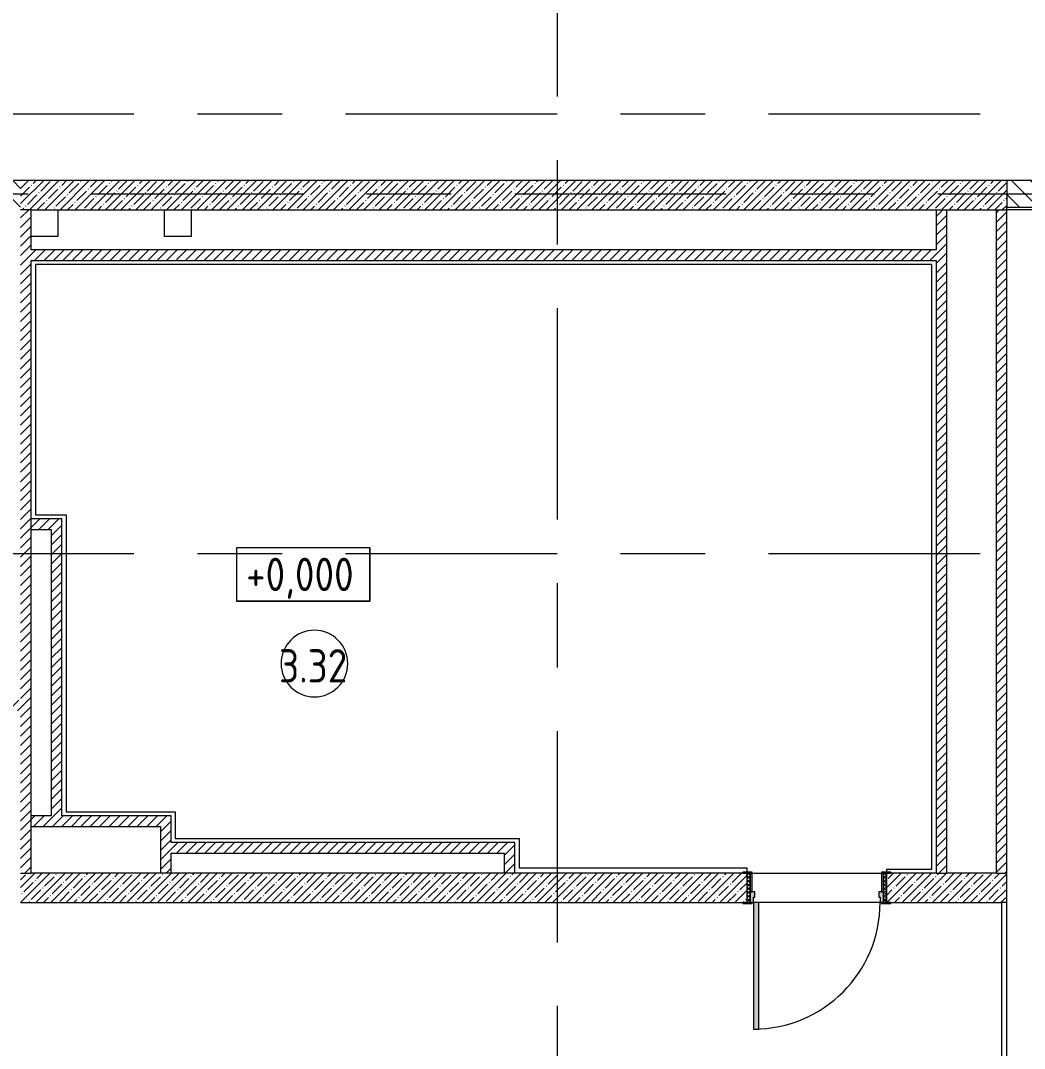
# Model space of a CAD drawing. Header units: millimetres. Extents: x 2623 to 210903, y -8553 to 29000.
# Drawn here: x 48226 to 55759, y 4085 to 11801 of the extents above; entities that cross this region are included whole.
import ezdxf

# ---------------------------------------------------------------- set-up
doc = ezdxf.new("R2010")
doc.units = ezdxf.units.MM
doc.linetypes.add('Осевая', pattern=[3175, 635, -476.25, 1587.5, -476.25])
for name, color, linetype, lineweight in [('A-AREA-IDEN', 7, 'Continuous', 9), ('A-WALL-1', 7, 'Continuous', 13), ('G-ANNO-DIMS', 7, 'Continuous', 9), ('I-WALL', 7, 'Continuous', 9), ('Оси-2', 7, 'Осевая', 9)]:
    doc.layers.add(name, color=color, linetype=linetype, lineweight=lineweight)
for name, color, linetype, lineweight, true_color in [('A-DOOR-1', 7, 'Continuous', 9, 0xaaaaaa), ('A-DOOR-2', 7, 'Continuous', 9, 0xe2e2e2), ('A-DOOR-FRAM-1', 7, 'Continuous', 9, 0xe2e2e2), ('A-DOOR-FRAM-2', 7, 'Continuous', 9, 0xaaaaaa), ('A-FLOR-1', 7, 'Continuous', 9, 0xaaaaaa)]:
    doc.layers.add(name, color=color, linetype=linetype, lineweight=lineweight, true_color=true_color)
doc.styles.add('GOST Common_5', font='GOST_Common.ttf', dxfattribs={"width": 0.9, "height": 250})
pattern_1 = [(45, (-63704.333, 0), (-35.35534, 35.35534), [])]
pattern_2 = [(45, (-63704.33, 0), (-57.024626, 57.024626), []), (45, (-63647.31, 0), (-57.024626, 57.024626), [100.806, -20.161, 3.353, -16.808])]

# ---------------------------------------------------------------- blocks, each defined once
blk = doc.blocks.new('110_Дверь_СКБ_1Ст_Внутренняя1 - Д-7а_л__950x2100h_Туалет-V2-План монтажа стен и перегородок 3 этажа в осях 23-33')
at = {"layer": 'A-DOOR-1'}
h = blk.add_hatch(dxfattribs=at)
h.set_pattern_fill('FP_15', color=256, style=0, pattern_type=2)
h.set_pattern_definition([(135, (1776.41, 174.685), (-14.14214, -14.14214), []), (225, (1776.41, 174.685), (14.14214, -14.14214), [])])
h.paths.add_polyline_path([(537.5, 110), (512.5, 110), (512.5, -110), (537.5, -110)])
at = {"layer": 'A-DOOR-2'}
h = blk.add_hatch(color=256, dxfattribs=at)
h.paths.add_polyline_path([(487.5, 110), (487.5, 70), (477.5, 70), (477.5, 30), (512.5, 30), (512.5, 110)])
h.paths.add_polyline_path([(-462.5, 110), (-487.5, 110), (-487.5, 30), (-452.5, 30), (-452.5, 70), (-462.5, 70)])
at = {"layer": 'A-DOOR-FRAM-1'}
for points in [[(447.5, 1060), (447.5, 110), (487.5, 110), (487.5, 1060)], [(-542.5, 118), (-542.5, 110), (-472.5, 110), (-472.5, 118)], [(-487.5, 110), (-487.5, 109), (-472.5, 110)], [(567.5, 118), (497.5, 118), (497.5, 110), (567.5, 110)], [(497.5, 110), (497.5, 109), (512.5, 110)], [(-472.5, 30), (-487.5, 30), (-487.5, -110), (-472.5, -110)], [(512.5, 30), (497.5, 30), (497.5, -110), (512.5, -110)], [(-542.5, -110), (-542.5, -118), (-472.5, -118), (-472.5, -110)], [(567.5, -110), (497.5, -110), (497.5, -118), (567.5, -118)]]:
    blk.add_hatch(color=256, dxfattribs=at).paths.add_polyline_path(points)
at = {"layer": 'A-DOOR-FRAM-2'}
h = blk.add_hatch(dxfattribs=at)
h.set_pattern_fill('FP_16', color=256, style=0, pattern_type=2)
h.set_pattern_definition([(45, (-346.384, 174.685), (-14.1421, 14.1421), []), (135, (-346.384, 174.685), (-14.1421, -14.1421), [])])
h.paths.add_polyline_path([(-487.5, 110), (-512.5, 110), (-512.5, -110), (-487.5, -110)])
at = {"layer": 'A-DOOR-1'}
for p, q in [((487.5, 1060), (447.5, 1060)), ((447.5, 1060), (447.5, 110)), ((487.5, 110), (487.5, 1060)), ((447.5, 110), (487.5, 110))]:
    blk.add_line(p, q, dxfattribs=at)
blk.add_arc((487.5, 110), 950, 90, 180, dxfattribs=at)
at = {"layer": 'A-DOOR-FRAM-2'}
for p, q in [((-472.5, 118), (-542.5, 118)), ((-542.5, 118), (-542.5, 110)), ((-542.5, 110), (-472.5, 110)), ((-487.5, 110), (-512.5, 110)), ((-512.5, 110), (-512.5, -110)), ((-462.5, 110), (-487.5, 110)), ((-487.5, 110), (-487.5, 30)), ((-487.5, -110), (-487.5, 110)), ((-472.5, 110), (-487.5, 110)), ((-487.5, 110), (-487.5, 109)), ((-487.5, 109), (-472.5, 109)), ((-472.5, 110), (-472.5, 118)), ((-472.5, 109), (-472.5, 110)), ((-462.5, 70), (-462.5, 110)), ((487.5, 110), (487.5, 70)), ((512.5, 110), (487.5, 110)), ((567.5, 118), (497.5, 118)), ((497.5, 118), (497.5, 110)), ((512.5, 110), (497.5, 110)), ((497.5, 110), (497.5, 109)), ((497.5, 110), (567.5, 110)), ((497.5, 109), (512.5, 109)), ((512.5, 30), (512.5, 110)), ((537.5, 110), (512.5, 110)), ((512.5, 110), (512.5, -110)), ((512.5, 109), (512.5, 110)), ((537.5, -110), (537.5, 110)), ((567.5, 110), (567.5, 118)), ((-487.5, 30), (-452.5, 30)), ((-472.5, 30), (-487.5, 30)), ((-487.5, 30), (-487.5, -110)), ((-472.5, -110), (-472.5, 30)), ((-452.5, 70), (-462.5, 70)), ((-452.5, 30), (-452.5, 70)), ((487.5, 70), (477.5, 70)), ((477.5, 70), (477.5, 30)), ((477.5, 30), (512.5, 30)), ((512.5, 30), (497.5, 30)), ((497.5, 30), (497.5, -110)), ((512.5, -110), (512.5, 30)), ((-472.5, -110), (-542.5, -110)), ((-542.5, -110), (-542.5, -118)), ((-542.5, -118), (-472.5, -118)), ((-512.5, -110), (-487.5, -110)), ((-487.5, -110), (-472.5, -110)), ((-472.5, -118), (-472.5, -110)), ((497.5, -110), (512.5, -110)), ((567.5, -110), (497.5, -110)), ((497.5, -110), (497.5, -118)), ((497.5, -118), (567.5, -118)), ((512.5, -110), (537.5, -110)), ((567.5, -118), (567.5, -110))]:
    blk.add_line(p, q, dxfattribs=at)
blk = doc.blocks.new('Марка_Помещения - Номер-25198446-План монтажа стен и перегородок 3 этажа в осях 23-33')
at = {"layer": 'A-AREA-IDEN'}
for start, end in [(360, 180), (180, 360)]:
    blk.add_arc((0, 0), 2.5, start, end, dxfattribs=at)
blk = doc.blocks.new('Высотные отметки - 10х4_h_-17668695-План монтажа стен и перегородок 3 этажа в осях 23-33')
at = {"layer": 'G-ANNO-DIMS'}
for p, q in [((-5, 4), (-5, 0)), ((5, 4), (-5, 4)), ((5, 4), (-5, 4)), ((-5, 4), (-5, 0)), ((5, 4), (5, 0)), ((5, 0), (5, 4)), ((5, 0), (-5, 0)), ((-5, 0), (5, 0))]:
    blk.add_line(p, q, dxfattribs=at)

msp = doc.modelspace()

# ---------------------------------------------------------------- hatches: boundary and pattern name
at = {"layer": 'I-WALL'}
h = msp.add_hatch(dxfattribs=at)
h.set_pattern_fill('FP_7', color=256, style=0, pattern_type=2)
h.set_pattern_definition([(135, (-63704.33, 0), (-70.71068, -70.71068), [])])
h.paths.add_polyline_path([(57505.7, 10400), (57505.7, 10600), (55625.7, 10600), (55625.7, 10400), (56455.4, 10400)])
h.paths.add_polyline_path([(47475.7, 10400), (48225.7, 10400), (48225.7, 10600), (47475.7, 10600)])
h.paths.add_polyline_path([(46045.7, 10400), (46525.7, 10400), (46525.7, 10600), (45400.7, 10600), (45400.7, 10400), (45965.7, 10400)])
h.paths.add_polyline_path([(44000.7, 10400), (44000.7, 10600), (43645.7, 10600), (43645.7, 10400), (43945.7, 10400)])
h = msp.add_hatch(dxfattribs=at)
h.set_pattern_fill('FP_4', color=256, style=0, pattern_type=2)
h.set_pattern_definition(pattern_2)
h.paths.add_polyline_path([(55625.7, 10380), (55625.7, 10600), (48225.7, 10600), (48225.7, 10380), (53909.1, 10380)])
h = msp.add_hatch(dxfattribs=at)
h.set_pattern_fill('FP_8', color=256, style=0, pattern_type=2)
h.set_pattern_definition(pattern_1)
h.paths.add_polyline_path([(48305.7, 5400), (48305.7, 10380), (48225.7, 10380), (48225.7, 5400)])
h = msp.add_hatch(dxfattribs=at)
h.set_pattern_fill('FP_8', color=256, style=0, pattern_type=2)
h.set_pattern_definition(pattern_1)
h.paths.add_polyline_path([(55095.7, 5400), (55175.7, 5400), (55175.7, 10380), (55095.7, 10380), (55095.7, 6579)])
h = msp.add_hatch(dxfattribs=at)
h.set_pattern_fill('FP_8', color=256, style=0, pattern_type=2)
h.set_pattern_definition(pattern_1)
h.paths.add_polyline_path([(55625.7, 5400), (55625.7, 10380), (55545.7, 10380), (55545.7, 5400)])
h = msp.add_hatch(dxfattribs=at)
h.set_pattern_fill('FP_8', color=256, style=0, pattern_type=2)
h.set_pattern_definition(pattern_1)
h.paths.add_polyline_path([(55095.7, 10000), (55095.7, 10080), (48305.7, 10080), (48305.7, 10000), (51362.8, 10000)])
h = msp.add_hatch(dxfattribs=at)
h.set_pattern_fill('FP_8', color=256, style=0, pattern_type=2)
h.set_pattern_definition(pattern_1)
h.paths.add_polyline_path([(48305.7, 7980), (48535.7, 7980), (48535.7, 8060), (48305.7, 8060)])
h = msp.add_hatch(dxfattribs=at)
h.set_pattern_fill('FP_8', color=256, style=0, pattern_type=2)
h.set_pattern_definition(pattern_1)
h.paths.add_polyline_path([(48535.7, 5830), (48535.7, 7980), (48455.7, 7980), (48455.7, 5830)])
h = msp.add_hatch(dxfattribs=at)
h.set_pattern_fill('FP_8', color=256, style=0, pattern_type=2)
h.set_pattern_definition(pattern_1)
h.paths.add_polyline_path([(48225.7, 6620), (48225.7, 6700), (47525.7, 6700), (47525.7, 6620), (47555.7, 6620)])
h.paths.add_polyline_path([(46575.7, 6620), (46575.7, 6700), (46045.7, 6700), (46045.7, 6620), (46545.7, 6620)])
h = msp.add_hatch(dxfattribs=at)
h.set_pattern_fill('FP_8', color=256, style=0, pattern_type=2)
h.set_pattern_definition(pattern_1)
h.paths.add_polyline_path([(49275.7, 5750), (49275.7, 5830), (48305.7, 5830), (48305.7, 5750), (48816.4, 5750)])
h = msp.add_hatch(dxfattribs=at)
h.set_pattern_fill('FP_8', color=256, style=0, pattern_type=2)
h.set_pattern_definition(pattern_1)
h.paths.add_polyline_path([(49275.7, 5400), (49355.7, 5400), (49355.7, 5830), (49275.7, 5830), (49275.7, 5750)])
h = msp.add_hatch(dxfattribs=at)
h.set_pattern_fill('FP_8', color=256, style=0, pattern_type=2)
h.set_pattern_definition(pattern_1)
h.paths.add_polyline_path([(51855.7, 5550), (51855.7, 5630), (49355.7, 5630), (49355.7, 5550), (51362.8, 5550)])
h = msp.add_hatch(dxfattribs=at)
h.set_pattern_fill('FP_8', color=256, style=0, pattern_type=2)
h.set_pattern_definition(pattern_1)
h.paths.add_polyline_path([(51935.7, 5400), (51935.7, 5630), (51855.7, 5630), (51855.7, 5400)])
h = msp.add_hatch(dxfattribs=at)
h.set_pattern_fill('FP_4', color=256, style=0, pattern_type=2)
h.set_pattern_definition(pattern_2)
h.paths.add_polyline_path([(55585.7, 5180), (55625.7, 5180), (55625.7, 5400), (54725.7, 5400), (54725.7, 5180), (55182.3, 5180)])
h.paths.add_polyline_path([(53675.7, 5180), (53675.7, 5400), (48225.7, 5400), (48225.7, 5180), (53645.7, 5180)])

# ---------------------------------------------------------------- linework, layer by layer
at = {"layer": 'A-FLOR-1'}
for p, q in [((48505.7, 10380), (48505.7, 10180)), ((49305.7, 10180), (49305.7, 10380)), ((49505.7, 10380), (49505.7, 10180)), ((57505.7, 10380), (55625.7, 10380)), ((48505.7, 10180), (48305.7, 10180)), ((49505.7, 10180), (49305.7, 10180)), ((55064.7, 9969), (48336.7, 9969)), ((48336.7, 9969), (48336.7, 8091)), ((55064.7, 5431), (55064.7, 9969)), ((48336.7, 8091), (48566.7, 8091)), ((48566.7, 8091), (48566.7, 5861)), ((48566.7, 5861), (49386.7, 5861)), ((49386.7, 5861), (49386.7, 5661)), ((49386.7, 5661), (51966.7, 5661)), ((51966.7, 5661), (51966.7, 5441)), ((51966.7, 5441), (53675.7, 5441)), ((53675.7, 5441), (53675.7, 5408)), ((54725.7, 5408), (54725.7, 5431)), ((54725.7, 5431), (55064.7, 5431))]:
    msp.add_line(p, q, dxfattribs=at)
at = {"layer": 'A-WALL-1'}
for p, q in [((55625.7, 10600), (55625.7, 10400)), ((48305.7, 10380), (48225.7, 10380)), ((48225.7, 5400), (48305.7, 5400)), ((55095.7, 5400), (55175.7, 5400)), ((55545.7, 5400), (55625.7, 5400)), ((55625.7, 5180), (55585.7, 5180))]:
    msp.add_line(p, q, dxfattribs=at)
at = {"layer": 'I-WALL'}
for p, q in [((57505.7, 10600), (47505.7, 10600)), ((48305.7, 10080), (48305.7, 10380)), ((48305.7, 10380), (55625.7, 10380)), ((55095.7, 10380), (55095.7, 10080)), ((55175.7, 5400), (55175.7, 10380)), ((55545.7, 10380), (55545.7, 5400)), ((55625.7, 10400), (57505.7, 10400)), ((55625.7, 2980), (55625.7, 10400)), ((55095.7, 10080), (48305.7, 10080)), ((48305.7, 5400), (48305.7, 10000)), ((48305.7, 10000), (55095.7, 10000)), ((55095.7, 10000), (55095.7, 5400)), ((48535.7, 8060), (48305.7, 8060)), ((48535.7, 5830), (48535.7, 8060)), ((48305.7, 7980), (48455.7, 7980)), ((48455.7, 7980), (48455.7, 5830)), ((48455.7, 5830), (48305.7, 5830)), ((49355.7, 5830), (48535.7, 5830)), ((49355.7, 5630), (49355.7, 5830)), ((48305.7, 5750), (49275.7, 5750)), ((49275.7, 5750), (49275.7, 5400)), ((51935.7, 5630), (49355.7, 5630)), ((51935.7, 5400), (51935.7, 5630)), ((49355.7, 5550), (51855.7, 5550)), ((49355.7, 5400), (49355.7, 5550)), ((51855.7, 5550), (51855.7, 5400)), ((53645.7, 5400), (48305.7, 5400)), ((53715.7, 5400), (54685.7, 5400)), ((55095.7, 5400), (54755.7, 5400)), ((55545.7, 5400), (55175.7, 5400)), ((48225.7, 5180), (53645.7, 5180)), ((54675.7, 5180), (53765.7, 5180)), ((54755.7, 5180), (55585.7, 5180)), ((55585.7, 5180), (55585.7, 2980))]:
    msp.add_line(p, q, dxfattribs=at)
at = {"layer": 'Оси-2'}
for p, q in [((52255.7, 593.7), (52255.7, 18900)), ((20977.5, 11100), (59025.7, 11100)), ((22247.5, 10500), (59025.7, 10500)), ((20977.5, 7800), (59025.7, 7800))]:
    msp.add_line(p, q, dxfattribs=at)

# ---------------------------------------------------------------- block references
at = {"layer": 'A-AREA-IDEN', "xscale": 99.99999999999993, "yscale": 99.99999999999993, "zscale": 99.99999999999993}
msp.add_blockref('Марка_Помещения - Номер-25198446-План монтажа стен и перегородок 3 этажа в осях 23-33', (50430.9, 6973.6), dxfattribs=at)
at = {"layer": 'A-DOOR-1', "rotation": 180}
msp.add_blockref('110_Дверь_СКБ_1Ст_Внутренняя1 - Д-7а_л__950x2100h_Туалет-V2-План монтажа стен и перегородок 3 этажа в осях 23-33', (54213.2, 5290), dxfattribs=at)
at = {"layer": 'G-ANNO-DIMS', "xscale": 99.99999999999993, "yscale": 99.99999999999993, "zscale": 99.99999999999993}
msp.add_blockref('Высотные отметки - 10х4_h_-17668695-План монтажа стен и перегородок 3 этажа в осях 23-33', (50346.7, 7441.6), dxfattribs=at)

# ---------------------------------------------------------------- texts
at = {"layer": 'A-AREA-IDEN', "insert": (50165.2, 7082.1), "char_height": 250, "width": 663.797, "attachment_point": 1, "style": 'GOST Common_5'}
msp.add_mtext('3.32', dxfattribs=at)
at = {"layer": 'G-ANNO-DIMS', "insert": (49918, 7768.3), "char_height": 250, "width": 1028.823, "attachment_point": 1, "line_spacing_factor": 1.022761, "style": 'GOST Common_5'}
msp.add_mtext('+0,000', dxfattribs=at)

doc.saveas('drawing.dxf')
